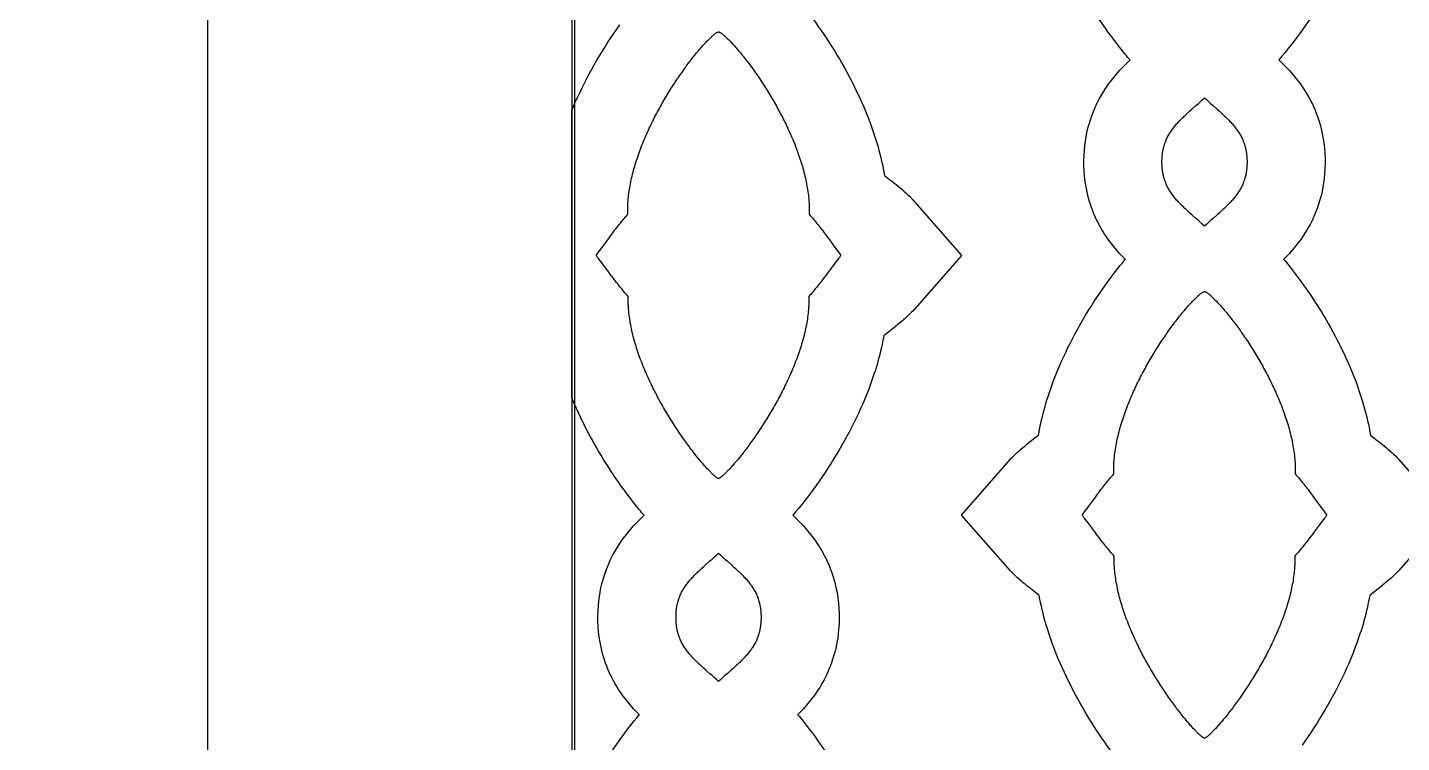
# Model space of a CAD drawing. Extents: x -522 to 490, y -765 to 755.
# Drawn here: x -327.2 to -23.7, y 28.9 to 186.8 of the extents above; entities that cross this region are included whole.
import ezdxf

# ---------------------------------------------------------------- set-up
doc = ezdxf.new("R2010")
doc.units = 0
doc.layers.add('Nível_Padrão', color=1, linetype='CONTINUOUS')

msp = doc.modelspace()

# ---------------------------------------------------------------- linework, layer by layer
at = {"layer": 'Nível_Padrão'}
for points in [[(287.48, -415.45), (287.48, 415.45), (323.86, 451.83, 0.414214), (323.86, 468.09), (295.31, 496.64, 0.414214), (279.04, 496.64), (242.37, 459.97), (-242.37, 459.97), (-279.04, 496.64, 0.414214), (-295.31, 496.64), (-323.86, 468.09, 0.414214), (-323.86, 451.83), (-287.48, 415.45), (-287.48, -415.45)], [(-36.33, 202.12, -0.044806), (-45.65, 186.23, -0.025143), (-50.8, 179.64, -0.018552), (-48.46, 177.27), (-47.18, 175.78), (-45.97, 174.19, -0.10174), (-41.28, 163.69, -0.073786), (-40.69, 154.46, -0.136917), (-45.97, 139.99), (-47.18, 138.41), (-48.46, 136.92), (-49.7, 135.62), (-49.73, 135.59, -0.010994), (-48.56, 134.18, -0.023432), (-43.29, 126.92, -0.044194), (-35.15, 111.93, -0.032601), (-32, 103.09, -0.029067), (-30.59, 96.81, -0.009086), (-27.54, 94.39, -0.028841), (-24.29, 91.39), (-13.52, 79.09), (-24.34, 66.84, -0.022597), (-26.59, 64.72, -0.016332), (-30.74, 61.39, -0.015153), (-31.26, 58.77, -0.024314), (-32.89, 52.87, -0.029795), (-36.33, 44.23, -0.044806), (-45.65, 28.34, -0.025143)], [(-155.91, 191.52, -0.023432), (-150.64, 184.26, -0.044194), (-142.5, 169.26, -0.032601), (-139.35, 160.43, -0.029067), (-137.94, 154.15, -0.009086), (-134.89, 151.73, -0.028841), (-131.64, 148.73), (-120.87, 136.43), (-131.69, 124.18, -0.022597), (-133.94, 122.05, -0.016332), (-138.09, 118.73, -0.015153), (-138.61, 116.1, -0.024314), (-140.24, 110.21, -0.029795), (-143.68, 101.57, -0.044806), (-153.01, 85.68, -0.025143), (-158.15, 79.09, -0.018552), (-155.81, 76.72), (-154.53, 75.22), (-153.32, 73.64, -0.10174), (-148.63, 63.14, -0.073786), (-148.04, 53.91, -0.136917), (-153.32, 39.44), (-154.53, 37.86), (-155.81, 36.36), (-157.05, 35.06), (-157.08, 35.04, -0.010994), (-155.91, 33.62, -0.023432), (-150.64, 26.36, -0.044194)], [(-84.76, 23.04, -0.026422), (-90.91, 31.41, -0.042848), (-99.06, 46.3, -0.032174), (-102.26, 55.1, -0.029044), (-103.72, 61.39, -0.009153), (-106.84, 63.84, -0.028832), (-110.11, 66.84), (-120.94, 79.09), (-110.17, 91.39, -0.022613), (-107.94, 93.52, -0.016223), (-103.87, 96.81, -0.0151), (-103.38, 99.41, -0.024526), (-101.79, 105.33, -0.030257), (-98.39, 114.01, -0.046542), (-89.04, 130.03, -0.021976), (-84.73, 135.59), (-84.76, 135.62), (-86, 136.92), (-87.28, 138.41), (-88.49, 139.99, -0.10174), (-93.18, 150.5, -0.073786), (-93.77, 159.72, -0.136917), (-88.49, 174.19), (-87.28, 175.78), (-86, 177.27, -0.018552), (-83.66, 179.64, -0.010911), (-84.76, 180.93, -0.026422), (-90.91, 189.31, -0.042848)], [(-205.74, 13.45, -0.046542), (-196.39, 29.48, -0.021976), (-192.08, 35.04), (-192.11, 35.06), (-193.35, 36.36), (-194.63, 37.86), (-195.84, 39.44, -0.10174), (-200.53, 49.94, -0.073786), (-201.12, 59.17, -0.136917), (-195.84, 73.64), (-194.63, 75.22), (-193.35, 76.72, -0.018552), (-191.01, 79.09, -0.010911), (-192.11, 80.38, -0.026422), (-198.26, 88.75, -0.042848), (-206.41, 103.64, -0.005028), (-206.99, 104.99), (-206.99, 168.51, -0.010058), (-205.74, 171.35, -0.046542), (-196.39, 187.37, -0.021976)]]:
    msp.add_lwpolyline(points, format="xyb", dxfattribs=at)
for points in [[(-206.99, -379.47), (206.99, -379.47), (206.99, 379.47), (-206.99, 379.47), (-206.99, -379.47)], [(-206.41, -378.9), (206.41, -378.9), (206.41, 378.9), (-206.41, 378.9), (-206.41, -378.9)], [(-174.58, 185.85), (-174.51, 185.83), (-174.43, 185.8), (-174.35, 185.76), (-174.26, 185.72), (-174.17, 185.66), (-174.08, 185.6), (-173.97, 185.53), (-173.87, 185.46), (-173.76, 185.37), (-173.64, 185.28), (-173.52, 185.19), (-173.4, 185.08), (-173.27, 184.97), (-173.14, 184.86), (-173, 184.73), (-172.86, 184.6), (-172.71, 184.46), (-172.56, 184.32), (-172.41, 184.17), (-172.26, 184.01), (-172.1, 183.85), (-171.93, 183.68), (-171.77, 183.51), (-171.6, 183.33), (-171.43, 183.14), (-171.25, 182.94), (-171.07, 182.75), (-170.89, 182.54), (-170.71, 182.33), (-170.52, 182.11), (-170.33, 181.89), (-170.14, 181.67), (-169.95, 181.43), (-169.75, 181.2), (-169.55, 180.95), (-169.35, 180.7), (-169.15, 180.45), (-168.94, 180.19), (-168.74, 179.93), (-168.53, 179.66), (-168.32, 179.39), (-168.11, 179.11), (-167.89, 178.83), (-167.68, 178.54), (-167.46, 178.25), (-167.25, 177.95), (-167.03, 177.65), (-166.81, 177.35), (-166.59, 177.04), (-166.37, 176.73), (-166.15, 176.41), (-165.93, 176.09), (-165.71, 175.76), (-165.48, 175.43), (-165.26, 175.1), (-165.04, 174.76), (-164.82, 174.42), (-164.59, 174.08), (-164.37, 173.73), (-164.15, 173.38), (-163.92, 173.03), (-163.7, 172.67), (-163.48, 172.31), (-163.26, 171.95), (-163.04, 171.58), (-162.82, 171.21), (-162.6, 170.84), (-162.38, 170.46), (-162.16, 170.09), (-161.95, 169.71), (-161.73, 169.32), (-161.52, 168.94), (-161.31, 168.55), (-161.1, 168.16), (-160.89, 167.76), (-160.68, 167.37), (-160.47, 166.97), (-160.27, 166.57), (-160.07, 166.17), (-159.87, 165.77), (-159.67, 165.36), (-159.48, 164.96), (-159.28, 164.55), (-159.09, 164.14), (-158.9, 163.72), (-158.72, 163.31), (-158.54, 162.9), (-158.36, 162.48), (-158.18, 162.06), (-158.01, 161.64), (-157.83, 161.22), (-157.67, 160.8), (-157.5, 160.38), (-157.34, 159.96), (-157.18, 159.53), (-157.03, 159.11), (-156.88, 158.68), (-156.73, 158.26), (-156.59, 157.83), (-156.45, 157.41), (-156.32, 156.98), (-156.19, 156.55), (-156.06, 156.12), (-155.94, 155.7), (-155.82, 155.27), (-155.71, 154.84), (-155.6, 154.41), (-155.49, 153.98), (-155.39, 153.56), (-155.3, 153.13), (-155.21, 152.7), (-155.13, 152.27), (-155.05, 151.85), (-154.97, 151.42), (-154.9, 151), (-154.84, 150.57), (-154.78, 150.15), (-154.73, 149.73), (-154.69, 149.3), (-154.65, 148.88), (-154.61, 148.46), (-154.58, 148.05), (-154.57, 147.84), (-154.56, 147.63), (-154.55, 147.42), (-154.54, 147.21), (-154.54, 147), (-154.54, 146.8), (-154.53, 146.59), (-154.53, 146.38), (-154.53, 146.18), (-154.53, 145.97), (-154.54, 145.77), (-154.54, 145.56), (-154.31, 145.31), (-154.08, 145.04), (-153.85, 144.77), (-153.61, 144.49), (-153.37, 144.21), (-153.13, 143.92), (-152.9, 143.62), (-152.66, 143.32), (-152.42, 143.02), (-152.18, 142.71), (-151.95, 142.4), (-151.71, 142.09), (-151.24, 141.47), (-150.78, 140.85), (-150.32, 140.23), (-149.88, 139.62), (-149.03, 138.46), (-148.63, 137.91), (-148.24, 137.4), (-148.06, 137.15), (-147.88, 136.92), (-147.7, 136.69), (-147.54, 136.48), (-147.71, 136.27), (-147.88, 136.04), (-148.06, 135.81), (-148.25, 135.56), (-148.64, 135.05), (-149.05, 134.51), (-149.91, 133.35), (-150.36, 132.74), (-150.82, 132.12), (-151.28, 131.5), (-151.76, 130.88), (-152, 130.57), (-152.24, 130.26), (-152.48, 129.96), (-152.72, 129.66), (-152.96, 129.36), (-153.2, 129.06), (-153.44, 128.77), (-153.68, 128.49), (-153.92, 128.21), (-154.15, 127.94), (-154.39, 127.68), (-154.62, 127.42), (-154.62, 127.22), (-154.62, 127.01), (-154.62, 126.81), (-154.62, 126.6), (-154.62, 126.4), (-154.62, 126.19), (-154.63, 125.98), (-154.64, 125.77), (-154.65, 125.57), (-154.66, 125.36), (-154.67, 125.15), (-154.68, 124.94), (-154.72, 124.52), (-154.75, 124.1), (-154.8, 123.68), (-154.85, 123.26), (-154.9, 122.84), (-154.96, 122.41), (-155.03, 121.99), (-155.1, 121.57), (-155.18, 121.14), (-155.26, 120.71), (-155.35, 120.29), (-155.44, 119.86), (-155.54, 119.43), (-155.64, 119.01), (-155.75, 118.58), (-155.86, 118.15), (-155.98, 117.72), (-156.1, 117.29), (-156.23, 116.87), (-156.36, 116.44), (-156.49, 116.01), (-156.63, 115.59), (-156.77, 115.16), (-156.92, 114.73), (-157.07, 114.31), (-157.22, 113.88), (-157.38, 113.46), (-157.54, 113.04), (-157.7, 112.61), (-157.87, 112.19), (-158.04, 111.77), (-158.21, 111.35), (-158.39, 110.93), (-158.57, 110.52), (-158.75, 110.1), (-158.94, 109.69), (-159.13, 109.27), (-159.32, 108.86), (-159.51, 108.45), (-159.7, 108.04), (-159.9, 107.64), (-160.1, 107.23), (-160.3, 106.83), (-160.51, 106.43), (-160.71, 106.03), (-160.92, 105.63), (-161.13, 105.24), (-161.34, 104.85), (-161.55, 104.46), (-161.77, 104.07), (-161.98, 103.68), (-162.2, 103.3), (-162.41, 102.92), (-162.63, 102.54), (-162.85, 102.17), (-163.07, 101.8), (-163.29, 101.43), (-163.51, 101.06), (-163.74, 100.7), (-163.96, 100.34), (-164.18, 99.98), (-164.4, 99.63), (-164.63, 99.28), (-164.85, 98.93), (-165.07, 98.59), (-165.3, 98.25), (-165.52, 97.92), (-165.74, 97.58), (-165.96, 97.25), (-166.18, 96.93), (-166.4, 96.61), (-166.62, 96.29), (-166.84, 95.98), (-167.06, 95.67), (-167.28, 95.37), (-167.5, 95.07), (-167.71, 94.77), (-167.92, 94.48), (-168.14, 94.2), (-168.35, 93.91), (-168.56, 93.64), (-168.76, 93.36), (-168.97, 93.1), (-169.17, 92.83), (-169.58, 92.32), (-169.97, 91.83), (-170.35, 91.36), (-170.73, 90.92), (-171.09, 90.49), (-171.26, 90.29), (-171.44, 90.09), (-171.61, 89.9), (-171.78, 89.71), (-171.94, 89.53), (-172.1, 89.35), (-172.26, 89.18), (-172.41, 89.02), (-172.56, 88.87), (-172.71, 88.72), (-172.85, 88.57), (-172.99, 88.44), (-173.12, 88.31), (-173.25, 88.18), (-173.38, 88.06), (-173.5, 87.95), (-173.62, 87.85), (-173.73, 87.76), (-173.84, 87.67), (-173.94, 87.58), (-174.04, 87.51), (-174.13, 87.44), (-174.22, 87.38), (-174.3, 87.33), (-174.38, 87.28), (-174.45, 87.24), (-174.52, 87.21), (-174.58, 87.19), (-174.64, 87.21), (-174.71, 87.24), (-174.78, 87.28), (-174.86, 87.33), (-174.94, 87.38), (-175.03, 87.44), (-175.12, 87.51), (-175.22, 87.58), (-175.32, 87.67), (-175.43, 87.76), (-175.54, 87.85), (-175.66, 87.95), (-175.78, 88.06), (-175.91, 88.18), (-176.04, 88.31), (-176.17, 88.44), (-176.31, 88.57), (-176.45, 88.72), (-176.6, 88.87), (-176.75, 89.02), (-176.9, 89.18), (-177.06, 89.35), (-177.22, 89.53), (-177.38, 89.71), (-177.55, 89.9), (-177.72, 90.09), (-177.89, 90.29), (-178.07, 90.49), (-178.43, 90.92), (-178.81, 91.36), (-179.19, 91.83), (-179.58, 92.32), (-179.99, 92.83), (-180.19, 93.1), (-180.4, 93.36), (-180.6, 93.64), (-180.81, 93.91), (-181.02, 94.2), (-181.24, 94.48), (-181.45, 94.77), (-181.66, 95.07), (-181.88, 95.37), (-182.1, 95.67), (-182.32, 95.98), (-182.53, 96.29), (-182.75, 96.61), (-182.98, 96.93), (-183.2, 97.25), (-183.42, 97.58), (-183.64, 97.92), (-183.86, 98.25), (-184.09, 98.59), (-184.31, 98.93), (-184.53, 99.28), (-184.76, 99.63), (-184.98, 99.98), (-185.2, 100.34), (-185.42, 100.7), (-185.65, 101.06), (-185.87, 101.43), (-186.09, 101.8), (-186.31, 102.17), (-186.53, 102.54), (-186.75, 102.92), (-186.96, 103.3), (-187.18, 103.68), (-187.39, 104.07), (-187.61, 104.46), (-187.82, 104.85), (-188.03, 105.24), (-188.24, 105.63), (-188.45, 106.03), (-188.65, 106.43), (-188.86, 106.83), (-189.06, 107.23), (-189.26, 107.64), (-189.46, 108.04), (-189.65, 108.45), (-189.84, 108.86), (-190.03, 109.27), (-190.22, 109.69), (-190.41, 110.1), (-190.59, 110.52), (-190.77, 110.93), (-190.95, 111.35), (-191.12, 111.77), (-191.29, 112.19), (-191.46, 112.61), (-191.62, 113.04), (-191.78, 113.46), (-191.94, 113.88), (-192.09, 114.31), (-192.24, 114.73), (-192.39, 115.16), (-192.53, 115.59), (-192.67, 116.01), (-192.8, 116.44), (-192.93, 116.87), (-193.06, 117.29), (-193.18, 117.72), (-193.3, 118.15), (-193.41, 118.58), (-193.52, 119.01), (-193.62, 119.43), (-193.72, 119.86), (-193.81, 120.29), (-193.9, 120.71), (-193.98, 121.14), (-194.06, 121.57), (-194.13, 121.99), (-194.2, 122.41), (-194.26, 122.84), (-194.31, 123.26), (-194.36, 123.68), (-194.41, 124.1), (-194.44, 124.52), (-194.48, 124.94), (-194.49, 125.15), (-194.5, 125.36), (-194.51, 125.57), (-194.52, 125.77), (-194.53, 125.98), (-194.53, 126.19), (-194.54, 126.4), (-194.54, 126.6), (-194.54, 126.81), (-194.54, 127.01), (-194.54, 127.22), (-194.54, 127.42), (-194.77, 127.68), (-195.01, 127.94), (-195.24, 128.21), (-195.48, 128.49), (-195.72, 128.77), (-195.96, 129.06), (-196.2, 129.36), (-196.44, 129.66), (-196.68, 129.96), (-196.92, 130.26), (-197.16, 130.57), (-197.4, 130.88), (-197.88, 131.5), (-198.34, 132.12), (-198.8, 132.74), (-199.25, 133.35), (-200.11, 134.51), (-200.52, 135.05), (-200.91, 135.56), (-201.1, 135.81), (-201.28, 136.04), (-201.45, 136.27), (-201.62, 136.48), (-201.45, 136.69), (-201.28, 136.92), (-201.1, 137.15), (-200.92, 137.4), (-200.53, 137.91), (-200.13, 138.46), (-199.28, 139.62), (-198.84, 140.23), (-198.38, 140.85), (-197.92, 141.47), (-197.45, 142.09), (-197.21, 142.4), (-196.98, 142.71), (-196.74, 143.02), (-196.5, 143.32), (-196.26, 143.62), (-196.02, 143.92), (-195.79, 144.21), (-195.55, 144.49), (-195.31, 144.77), (-195.08, 145.04), (-194.85, 145.31), (-194.61, 145.56), (-194.62, 145.77), (-194.62, 145.97), (-194.63, 146.18), (-194.63, 146.38), (-194.63, 146.59), (-194.62, 146.8), (-194.62, 147), (-194.61, 147.21), (-194.61, 147.42), (-194.6, 147.63), (-194.59, 147.84), (-194.58, 148.05), (-194.55, 148.46), (-194.51, 148.88), (-194.47, 149.3), (-194.43, 149.73), (-194.38, 150.15), (-194.32, 150.57), (-194.26, 151), (-194.19, 151.42), (-194.11, 151.85), (-194.03, 152.27), (-193.95, 152.7), (-193.86, 153.13), (-193.77, 153.56), (-193.67, 153.98), (-193.56, 154.41), (-193.45, 154.84), (-193.34, 155.27), (-193.22, 155.7), (-193.1, 156.12), (-192.97, 156.55), (-192.84, 156.98), (-192.71, 157.41), (-192.57, 157.83), (-192.43, 158.26), (-192.28, 158.68), (-192.13, 159.11), (-191.98, 159.53), (-191.82, 159.96), (-191.66, 160.38), (-191.49, 160.8), (-191.33, 161.22), (-191.15, 161.64), (-190.98, 162.06), (-190.8, 162.48), (-190.62, 162.9), (-190.44, 163.31), (-190.26, 163.72), (-190.07, 164.14), (-189.88, 164.55), (-189.68, 164.96), (-189.49, 165.36), (-189.29, 165.77), (-189.09, 166.17), (-188.89, 166.57), (-188.69, 166.97), (-188.48, 167.37), (-188.27, 167.76), (-188.06, 168.16), (-187.85, 168.55), (-187.64, 168.94), (-187.43, 169.32), (-187.21, 169.71), (-187, 170.09), (-186.78, 170.46), (-186.56, 170.84), (-186.34, 171.21), (-186.12, 171.58), (-185.9, 171.95), (-185.68, 172.31), (-185.46, 172.67), (-185.24, 173.03), (-185.01, 173.38), (-184.79, 173.73), (-184.57, 174.08), (-184.34, 174.42), (-184.12, 174.76), (-183.9, 175.1), (-183.68, 175.43), (-183.45, 175.76), (-183.23, 176.09), (-183.01, 176.41), (-182.79, 176.73), (-182.57, 177.04), (-182.35, 177.35), (-182.13, 177.65), (-181.91, 177.95), (-181.7, 178.25), (-181.48, 178.54), (-181.27, 178.83), (-181.05, 179.11), (-180.84, 179.39), (-180.63, 179.66), (-180.42, 179.93), (-180.22, 180.19), (-180.01, 180.45), (-179.81, 180.7), (-179.61, 180.95), (-179.41, 181.2), (-179.21, 181.43), (-179.02, 181.67), (-178.83, 181.89), (-178.64, 182.11), (-178.45, 182.33), (-178.27, 182.54), (-178.09, 182.75), (-177.91, 182.94), (-177.73, 183.14), (-177.56, 183.33), (-177.39, 183.51), (-177.22, 183.68), (-177.06, 183.85), (-176.9, 184.01), (-176.75, 184.17), (-176.59, 184.32), (-176.45, 184.46), (-176.3, 184.6), (-176.16, 184.73), (-176.02, 184.86), (-175.89, 184.97), (-175.76, 185.08), (-175.64, 185.19), (-175.52, 185.28), (-175.4, 185.37), (-175.29, 185.46), (-175.19, 185.53), (-175.08, 185.6), (-174.99, 185.66), (-174.9, 185.72), (-174.81, 185.76), (-174.73, 185.8), (-174.65, 185.83), (-174.58, 185.85)], [(-76.62, 157.09), (-76.62, 157.25), (-76.62, 157.41), (-76.62, 157.56), (-76.61, 157.72), (-76.6, 157.87), (-76.59, 158.02), (-76.58, 158.17), (-76.57, 158.32), (-76.56, 158.47), (-76.55, 158.61), (-76.53, 158.75), (-76.51, 158.9), (-76.5, 159.04), (-76.48, 159.18), (-76.45, 159.32), (-76.43, 159.45), (-76.41, 159.59), (-76.38, 159.73), (-76.35, 159.86), (-76.33, 159.99), (-76.3, 160.12), (-76.27, 160.25), (-76.23, 160.38), (-76.2, 160.51), (-76.16, 160.64), (-76.13, 160.76), (-76.09, 160.89), (-76.05, 161.01), (-76.01, 161.13), (-75.97, 161.26), (-75.93, 161.38), (-75.88, 161.5), (-75.79, 161.73), (-75.7, 161.96), (-75.59, 162.19), (-75.49, 162.42), (-75.38, 162.64), (-75.26, 162.86), (-75.14, 163.08), (-75.02, 163.29), (-74.89, 163.5), (-74.76, 163.71), (-74.62, 163.92), (-74.48, 164.12), (-74.33, 164.32), (-74.18, 164.52), (-74.03, 164.72), (-73.87, 164.92), (-73.71, 165.11), (-73.54, 165.31), (-73.38, 165.5), (-73.2, 165.69), (-73.03, 165.88), (-72.85, 166.07), (-72.67, 166.26), (-72.48, 166.45), (-72.29, 166.64), (-72.1, 166.83), (-71.9, 167.02), (-71.71, 167.21), (-71.51, 167.4), (-71.3, 167.59), (-70.89, 167.97), (-70.46, 168.36), (-70.02, 168.75), (-69.12, 169.55), (-68.66, 169.96), (-68.19, 170.38), (-67.71, 170.81), (-67.23, 171.26), (-66.75, 170.81), (-66.27, 170.38), (-65.8, 169.96), (-65.34, 169.55), (-64.44, 168.75), (-64, 168.36), (-63.57, 167.97), (-63.16, 167.59), (-62.95, 167.4), (-62.75, 167.21), (-62.55, 167.02), (-62.36, 166.83), (-62.17, 166.64), (-61.98, 166.45), (-61.79, 166.26), (-61.61, 166.07), (-61.43, 165.88), (-61.26, 165.69), (-61.08, 165.5), (-60.91, 165.31), (-60.75, 165.11), (-60.59, 164.92), (-60.43, 164.72), (-60.28, 164.52), (-60.13, 164.32), (-59.98, 164.12), (-59.84, 163.92), (-59.7, 163.71), (-59.57, 163.5), (-59.44, 163.29), (-59.32, 163.08), (-59.2, 162.86), (-59.08, 162.64), (-58.97, 162.42), (-58.86, 162.19), (-58.76, 161.96), (-58.67, 161.73), (-58.58, 161.5), (-58.53, 161.38), (-58.49, 161.26), (-58.45, 161.13), (-58.41, 161.01), (-58.37, 160.89), (-58.33, 160.76), (-58.29, 160.64), (-58.26, 160.51), (-58.23, 160.38), (-58.19, 160.25), (-58.16, 160.12), (-58.13, 159.99), (-58.1, 159.86), (-58.08, 159.73), (-58.05, 159.59), (-58.03, 159.45), (-58.01, 159.32), (-57.98, 159.18), (-57.96, 159.04), (-57.95, 158.9), (-57.93, 158.75), (-57.91, 158.61), (-57.9, 158.47), (-57.89, 158.32), (-57.87, 158.17), (-57.86, 158.02), (-57.86, 157.87), (-57.85, 157.72), (-57.84, 157.56), (-57.84, 157.41), (-57.84, 157.25), (-57.84, 157.09), (-57.84, 156.94), (-57.84, 156.78), (-57.84, 156.62), (-57.85, 156.47), (-57.86, 156.32), (-57.86, 156.17), (-57.87, 156.02), (-57.89, 155.87), (-57.9, 155.72), (-57.91, 155.58), (-57.93, 155.43), (-57.95, 155.29), (-57.96, 155.15), (-57.98, 155.01), (-58.01, 154.87), (-58.03, 154.73), (-58.05, 154.6), (-58.08, 154.46), (-58.1, 154.33), (-58.13, 154.2), (-58.16, 154.06), (-58.19, 153.93), (-58.23, 153.8), (-58.26, 153.68), (-58.29, 153.55), (-58.33, 153.42), (-58.37, 153.3), (-58.41, 153.18), (-58.45, 153.05), (-58.49, 152.93), (-58.53, 152.81), (-58.58, 152.69), (-58.67, 152.46), (-58.76, 152.22), (-58.86, 151.99), (-58.97, 151.77), (-59.08, 151.55), (-59.2, 151.33), (-59.32, 151.11), (-59.44, 150.9), (-59.57, 150.68), (-59.7, 150.48), (-59.84, 150.27), (-59.98, 150.07), (-60.13, 149.86), (-60.28, 149.66), (-60.43, 149.46), (-60.59, 149.27), (-60.75, 149.07), (-60.91, 148.88), (-61.08, 148.69), (-61.26, 148.49), (-61.43, 148.3), (-61.61, 148.11), (-61.79, 147.92), (-61.98, 147.73), (-62.17, 147.54), (-62.36, 147.36), (-62.55, 147.17), (-62.75, 146.98), (-62.95, 146.79), (-63.16, 146.6), (-63.57, 146.22), (-64, 145.83), (-64.44, 145.44), (-65.34, 144.64), (-65.8, 144.23), (-66.27, 143.81), (-66.75, 143.37), (-67.23, 142.93), (-67.71, 143.37), (-68.19, 143.81), (-68.66, 144.23), (-69.12, 144.64), (-70.02, 145.44), (-70.46, 145.83), (-70.89, 146.22), (-71.3, 146.6), (-71.51, 146.79), (-71.71, 146.98), (-71.9, 147.17), (-72.1, 147.36), (-72.29, 147.54), (-72.48, 147.73), (-72.67, 147.92), (-72.85, 148.11), (-73.03, 148.3), (-73.2, 148.49), (-73.38, 148.69), (-73.54, 148.88), (-73.71, 149.07), (-73.87, 149.27), (-74.03, 149.46), (-74.18, 149.66), (-74.33, 149.86), (-74.48, 150.07), (-74.62, 150.27), (-74.76, 150.48), (-74.89, 150.68), (-75.02, 150.9), (-75.14, 151.11), (-75.26, 151.33), (-75.38, 151.55), (-75.49, 151.77), (-75.59, 151.99), (-75.7, 152.22), (-75.79, 152.46), (-75.88, 152.69), (-75.93, 152.81), (-75.97, 152.93), (-76.01, 153.05), (-76.05, 153.18), (-76.09, 153.3), (-76.13, 153.42), (-76.16, 153.55), (-76.2, 153.68), (-76.23, 153.8), (-76.27, 153.93), (-76.3, 154.06), (-76.33, 154.2), (-76.35, 154.33), (-76.38, 154.46), (-76.41, 154.6), (-76.43, 154.73), (-76.45, 154.87), (-76.48, 155.01), (-76.5, 155.15), (-76.51, 155.29), (-76.53, 155.43), (-76.55, 155.58), (-76.56, 155.72), (-76.57, 155.87), (-76.58, 156.02), (-76.59, 156.17), (-76.6, 156.32), (-76.61, 156.47), (-76.62, 156.62), (-76.62, 156.78), (-76.62, 156.94), (-76.62, 157.09)], [(-67.23, 128.52), (-67.16, 128.49), (-67.08, 128.46), (-67, 128.42), (-66.91, 128.38), (-66.82, 128.32), (-66.73, 128.26), (-66.62, 128.19), (-66.52, 128.12), (-66.41, 128.04), (-66.29, 127.95), (-66.17, 127.85), (-66.05, 127.75), (-65.92, 127.64), (-65.79, 127.52), (-65.65, 127.39), (-65.51, 127.26), (-65.36, 127.13), (-65.21, 126.98), (-65.06, 126.83), (-64.91, 126.67), (-64.75, 126.51), (-64.58, 126.34), (-64.42, 126.17), (-64.25, 125.99), (-64.08, 125.8), (-63.9, 125.61), (-63.72, 125.41), (-63.54, 125.2), (-63.36, 124.99), (-63.17, 124.78), (-62.98, 124.55), (-62.79, 124.33), (-62.6, 124.09), (-62.4, 123.86), (-62.2, 123.61), (-62, 123.37), (-61.8, 123.11), (-61.59, 122.85), (-61.39, 122.59), (-61.18, 122.32), (-60.97, 122.05), (-60.76, 121.77), (-60.54, 121.49), (-60.33, 121.2), (-60.11, 120.91), (-59.9, 120.61), (-59.68, 120.31), (-59.46, 120.01), (-59.24, 119.7), (-59.02, 119.39), (-58.8, 119.07), (-58.58, 118.75), (-58.36, 118.42), (-58.13, 118.09), (-57.91, 117.76), (-57.69, 117.43), (-57.47, 117.09), (-57.24, 116.74), (-57.02, 116.39), (-56.8, 116.04), (-56.57, 115.69), (-56.35, 115.33), (-56.13, 114.97), (-55.91, 114.61), (-55.69, 114.24), (-55.47, 113.87), (-55.25, 113.5), (-55.03, 113.13), (-54.81, 112.75), (-54.6, 112.37), (-54.38, 111.98), (-54.17, 111.6), (-53.96, 111.21), (-53.75, 110.82), (-53.54, 110.43), (-53.33, 110.03), (-53.12, 109.63), (-52.92, 109.23), (-52.72, 108.83), (-52.52, 108.43), (-52.32, 108.02), (-52.13, 107.62), (-51.93, 107.21), (-51.74, 106.8), (-51.55, 106.39), (-51.37, 105.97), (-51.19, 105.56), (-51.01, 105.14), (-50.83, 104.72), (-50.66, 104.31), (-50.48, 103.89), (-50.32, 103.46), (-50.15, 103.04), (-49.99, 102.62), (-49.83, 102.2), (-49.68, 101.77), (-49.53, 101.35), (-49.38, 100.92), (-49.24, 100.49), (-49.1, 100.07), (-48.97, 99.64), (-48.83, 99.21), (-48.71, 98.78), (-48.59, 98.36), (-48.47, 97.93), (-48.35, 97.5), (-48.25, 97.07), (-48.14, 96.64), (-48.04, 96.22), (-47.95, 95.79), (-47.86, 95.36), (-47.78, 94.94), (-47.7, 94.51), (-47.62, 94.08), (-47.55, 93.66), (-47.49, 93.23), (-47.43, 92.81), (-47.38, 92.39), (-47.34, 91.97), (-47.3, 91.54), (-47.26, 91.13), (-47.23, 90.71), (-47.22, 90.5), (-47.21, 90.29), (-47.2, 90.08), (-47.19, 89.87), (-47.19, 89.67), (-47.18, 89.46), (-47.18, 89.25), (-47.18, 89.05), (-47.18, 88.84), (-47.18, 88.63), (-47.19, 88.43), (-47.19, 88.22), (-46.96, 87.97), (-46.73, 87.7), (-46.49, 87.43), (-46.26, 87.15), (-46.02, 86.87), (-45.78, 86.58), (-45.55, 86.28), (-45.31, 85.98), (-45.07, 85.68), (-44.83, 85.37), (-44.6, 85.06), (-44.36, 84.75), (-43.89, 84.13), (-43.43, 83.51), (-42.97, 82.89), (-42.53, 82.28), (-41.68, 81.12), (-41.28, 80.57), (-40.89, 80.06), (-40.71, 79.81), (-40.53, 79.58), (-40.35, 79.36), (-40.19, 79.14), (-40.36, 78.93), (-40.53, 78.7), (-40.71, 78.47), (-40.9, 78.23), (-41.29, 77.71), (-41.7, 77.17), (-42.56, 76.01), (-43.01, 75.4), (-43.47, 74.79), (-43.93, 74.16), (-44.41, 73.54), (-44.65, 73.23), (-44.89, 72.93), (-45.13, 72.62), (-45.37, 72.32), (-45.61, 72.02), (-45.85, 71.73), (-46.09, 71.44), (-46.33, 71.15), (-46.57, 70.87), (-46.8, 70.6), (-47.04, 70.34), (-47.27, 70.09), (-47.27, 69.88), (-47.27, 69.68), (-47.27, 69.47), (-47.27, 69.26), (-47.27, 69.06), (-47.27, 68.85), (-47.28, 68.64), (-47.29, 68.44), (-47.3, 68.23), (-47.31, 68.02), (-47.32, 67.81), (-47.33, 67.6), (-47.37, 67.18), (-47.4, 66.76), (-47.45, 66.34), (-47.5, 65.92), (-47.55, 65.5), (-47.61, 65.08), (-47.68, 64.65), (-47.75, 64.23), (-47.83, 63.8), (-47.91, 63.38), (-48, 62.95), (-48.09, 62.52), (-48.19, 62.09), (-48.29, 61.67), (-48.4, 61.24), (-48.51, 60.81), (-48.63, 60.38), (-48.75, 59.96), (-48.88, 59.53), (-49.01, 59.1), (-49.14, 58.67), (-49.28, 58.25), (-49.42, 57.82), (-49.57, 57.39), (-49.72, 56.97), (-49.87, 56.54), (-50.03, 56.12), (-50.19, 55.7), (-50.35, 55.27), (-50.52, 54.85), (-50.69, 54.43), (-50.86, 54.01), (-51.04, 53.59), (-51.22, 53.18), (-51.4, 52.76), (-51.59, 52.35), (-51.78, 51.93), (-51.97, 51.52), (-52.16, 51.11), (-52.35, 50.7), (-52.55, 50.3), (-52.75, 49.89), (-52.95, 49.49), (-53.16, 49.09), (-53.36, 48.69), (-53.57, 48.29), (-53.78, 47.9), (-53.99, 47.51), (-54.2, 47.12), (-54.42, 46.73), (-54.63, 46.34), (-54.85, 45.96), (-55.06, 45.58), (-55.28, 45.2), (-55.5, 44.83), (-55.72, 44.46), (-55.94, 44.09), (-56.16, 43.72), (-56.39, 43.36), (-56.61, 43), (-56.83, 42.64), (-57.05, 42.29), (-57.28, 41.94), (-57.5, 41.59), (-57.72, 41.25), (-57.95, 40.91), (-58.17, 40.58), (-58.39, 40.24), (-58.61, 39.92), (-58.83, 39.59), (-59.05, 39.27), (-59.27, 38.95), (-59.49, 38.64), (-59.71, 38.33), (-59.93, 38.03), (-60.15, 37.73), (-60.36, 37.43), (-60.57, 37.14), (-60.79, 36.86), (-61, 36.58), (-61.21, 36.3), (-61.41, 36.03), (-61.62, 35.76), (-61.82, 35.5), (-62.23, 34.98), (-62.62, 34.49), (-63, 34.03), (-63.38, 33.58), (-63.74, 33.15), (-63.91, 32.95), (-64.09, 32.75), (-64.26, 32.56), (-64.43, 32.37), (-64.59, 32.19), (-64.75, 32.01), (-64.91, 31.85), (-65.06, 31.68), (-65.21, 31.53), (-65.36, 31.38), (-65.5, 31.23), (-65.64, 31.1), (-65.77, 30.97), (-65.9, 30.84), (-66.03, 30.73), (-66.15, 30.62), (-66.27, 30.51), (-66.38, 30.42), (-66.49, 30.33), (-66.59, 30.24), (-66.69, 30.17), (-66.78, 30.1), (-66.87, 30.04), (-66.95, 29.99), (-67.03, 29.94), (-67.1, 29.9), (-67.17, 29.87), (-67.23, 29.85), (-67.29, 29.87), (-67.36, 29.9), (-67.43, 29.94), (-67.51, 29.99), (-67.59, 30.04), (-67.68, 30.1), (-67.77, 30.17), (-67.87, 30.24), (-67.97, 30.33), (-68.08, 30.42), (-68.19, 30.51), (-68.31, 30.62), (-68.43, 30.73), (-68.56, 30.84), (-68.69, 30.97), (-68.82, 31.1), (-68.96, 31.23), (-69.1, 31.38), (-69.25, 31.53), (-69.4, 31.68), (-69.55, 31.85), (-69.71, 32.01), (-69.87, 32.19), (-70.03, 32.37), (-70.2, 32.56), (-70.37, 32.75), (-70.54, 32.95), (-70.72, 33.15), (-71.08, 33.58), (-71.46, 34.03), (-71.84, 34.49), (-72.23, 34.98), (-72.64, 35.5), (-72.84, 35.76), (-73.05, 36.03), (-73.25, 36.3), (-73.46, 36.58), (-73.67, 36.86), (-73.89, 37.14), (-74.1, 37.43), (-74.31, 37.73), (-74.53, 38.03), (-74.75, 38.33), (-74.97, 38.64), (-75.18, 38.95), (-75.4, 39.27), (-75.63, 39.59), (-75.85, 39.92), (-76.07, 40.24), (-76.29, 40.58), (-76.51, 40.91), (-76.74, 41.25), (-76.96, 41.59), (-77.18, 41.94), (-77.41, 42.29), (-77.63, 42.64), (-77.85, 43), (-78.07, 43.36), (-78.3, 43.72), (-78.52, 44.09), (-78.74, 44.46), (-78.96, 44.83), (-79.18, 45.2), (-79.39, 45.58), (-79.61, 45.96), (-79.83, 46.34), (-80.04, 46.73), (-80.26, 47.12), (-80.47, 47.51), (-80.68, 47.9), (-80.89, 48.29), (-81.1, 48.69), (-81.3, 49.09), (-81.51, 49.49), (-81.71, 49.89), (-81.91, 50.3), (-82.1, 50.7), (-82.3, 51.11), (-82.49, 51.52), (-82.68, 51.93), (-82.87, 52.35), (-83.06, 52.76), (-83.24, 53.18), (-83.42, 53.59), (-83.6, 54.01), (-83.77, 54.43), (-83.94, 54.85), (-84.11, 55.27), (-84.27, 55.7), (-84.43, 56.12), (-84.59, 56.54), (-84.74, 56.97), (-84.89, 57.39), (-85.04, 57.82), (-85.18, 58.25), (-85.32, 58.67), (-85.45, 59.1), (-85.58, 59.53), (-85.71, 59.96), (-85.83, 60.38), (-85.95, 60.81), (-86.06, 61.24), (-86.17, 61.67), (-86.27, 62.09), (-86.37, 62.52), (-86.46, 62.95), (-86.55, 63.38), (-86.63, 63.8), (-86.71, 64.23), (-86.78, 64.65), (-86.85, 65.08), (-86.91, 65.5), (-86.96, 65.92), (-87.01, 66.34), (-87.06, 66.76), (-87.09, 67.18), (-87.13, 67.6), (-87.14, 67.81), (-87.15, 68.02), (-87.16, 68.23), (-87.17, 68.44), (-87.18, 68.64), (-87.18, 68.85), (-87.19, 69.06), (-87.19, 69.26), (-87.19, 69.47), (-87.19, 69.68), (-87.19, 69.88), (-87.19, 70.09), (-87.42, 70.34), (-87.65, 70.6), (-87.89, 70.87), (-88.13, 71.15), (-88.37, 71.44), (-88.61, 71.73), (-88.85, 72.02), (-89.09, 72.32), (-89.33, 72.62), (-89.57, 72.93), (-89.81, 73.23), (-90.05, 73.54), (-90.52, 74.16), (-90.99, 74.79), (-91.45, 75.4), (-91.9, 76.01), (-92.76, 77.17), (-93.17, 77.71), (-93.56, 78.23), (-93.75, 78.47), (-93.93, 78.7), (-94.1, 78.93), (-94.27, 79.14), (-94.1, 79.36), (-93.93, 79.58), (-93.75, 79.81), (-93.57, 80.06), (-93.18, 80.57), (-92.78, 81.12), (-91.93, 82.28), (-91.49, 82.89), (-91.03, 83.51), (-90.57, 84.13), (-90.1, 84.75), (-89.86, 85.06), (-89.63, 85.37), (-89.39, 85.68), (-89.15, 85.98), (-88.91, 86.28), (-88.67, 86.58), (-88.44, 86.87), (-88.2, 87.15), (-87.96, 87.43), (-87.73, 87.7), (-87.5, 87.97), (-87.26, 88.22), (-87.27, 88.43), (-87.27, 88.63), (-87.28, 88.84), (-87.28, 89.05), (-87.28, 89.25), (-87.27, 89.46), (-87.27, 89.67), (-87.26, 89.87), (-87.26, 90.08), (-87.25, 90.29), (-87.24, 90.5), (-87.23, 90.71), (-87.2, 91.13), (-87.16, 91.54), (-87.12, 91.97), (-87.08, 92.39), (-87.03, 92.81), (-86.97, 93.23), (-86.9, 93.66), (-86.84, 94.08), (-86.76, 94.51), (-86.68, 94.94), (-86.6, 95.36), (-86.51, 95.79), (-86.42, 96.22), (-86.32, 96.64), (-86.21, 97.07), (-86.1, 97.5), (-85.99, 97.93), (-85.87, 98.36), (-85.75, 98.78), (-85.62, 99.21), (-85.49, 99.64), (-85.36, 100.07), (-85.22, 100.49), (-85.08, 100.92), (-84.93, 101.35), (-84.78, 101.77), (-84.63, 102.2), (-84.47, 102.62), (-84.31, 103.04), (-84.14, 103.46), (-83.97, 103.89), (-83.8, 104.31), (-83.63, 104.72), (-83.45, 105.14), (-83.27, 105.56), (-83.09, 105.97), (-82.9, 106.39), (-82.72, 106.8), (-82.53, 107.21), (-82.33, 107.62), (-82.14, 108.02), (-81.94, 108.43), (-81.74, 108.83), (-81.54, 109.23), (-81.33, 109.63), (-81.13, 110.03), (-80.92, 110.43), (-80.71, 110.82), (-80.5, 111.21), (-80.29, 111.6), (-80.08, 111.98), (-79.86, 112.37), (-79.65, 112.75), (-79.43, 113.13), (-79.21, 113.5), (-78.99, 113.87), (-78.77, 114.24), (-78.55, 114.61), (-78.33, 114.97), (-78.11, 115.33), (-77.89, 115.69), (-77.66, 116.04), (-77.44, 116.39), (-77.22, 116.74), (-76.99, 117.09), (-76.77, 117.43), (-76.55, 117.76), (-76.32, 118.09), (-76.1, 118.42), (-75.88, 118.75), (-75.66, 119.07), (-75.44, 119.39), (-75.22, 119.7), (-75, 120.01), (-74.78, 120.31), (-74.56, 120.61), (-74.35, 120.91), (-74.13, 121.2), (-73.92, 121.49), (-73.7, 121.77), (-73.49, 122.05), (-73.28, 122.32), (-73.07, 122.59), (-72.87, 122.85), (-72.66, 123.11), (-72.46, 123.37), (-72.26, 123.61), (-72.06, 123.86), (-71.86, 124.09), (-71.67, 124.33), (-71.48, 124.55), (-71.29, 124.78), (-71.1, 124.99), (-70.92, 125.2), (-70.74, 125.41), (-70.56, 125.61), (-70.38, 125.8), (-70.21, 125.99), (-70.04, 126.17), (-69.87, 126.34), (-69.71, 126.51), (-69.55, 126.67), (-69.4, 126.83), (-69.24, 126.98), (-69.1, 127.13), (-68.95, 127.26), (-68.81, 127.39), (-68.67, 127.52), (-68.54, 127.64), (-68.41, 127.75), (-68.29, 127.85), (-68.17, 127.95), (-68.05, 128.04), (-67.94, 128.12), (-67.84, 128.19), (-67.73, 128.26), (-67.64, 128.32), (-67.55, 128.38), (-67.46, 128.42), (-67.38, 128.46), (-67.3, 128.49), (-67.23, 128.52)], [(-183.97, 56.54), (-183.97, 56.7), (-183.97, 56.85), (-183.97, 57.01), (-183.96, 57.16), (-183.95, 57.32), (-183.94, 57.47), (-183.94, 57.62), (-183.92, 57.76), (-183.91, 57.91), (-183.9, 58.06), (-183.88, 58.2), (-183.86, 58.34), (-183.85, 58.48), (-183.83, 58.62), (-183.8, 58.76), (-183.78, 58.9), (-183.76, 59.04), (-183.73, 59.17), (-183.7, 59.3), (-183.68, 59.44), (-183.65, 59.57), (-183.62, 59.7), (-183.58, 59.83), (-183.55, 59.96), (-183.52, 60.08), (-183.48, 60.21), (-183.44, 60.33), (-183.4, 60.46), (-183.36, 60.58), (-183.32, 60.7), (-183.28, 60.82), (-183.23, 60.94), (-183.14, 61.18), (-183.05, 61.41), (-182.94, 61.64), (-182.84, 61.86), (-182.73, 62.09), (-182.61, 62.31), (-182.49, 62.52), (-182.37, 62.74), (-182.24, 62.95), (-182.11, 63.16), (-181.97, 63.36), (-181.83, 63.57), (-181.68, 63.77), (-181.53, 63.97), (-181.38, 64.17), (-181.22, 64.36), (-181.06, 64.56), (-180.9, 64.75), (-180.73, 64.95), (-180.55, 65.14), (-180.38, 65.33), (-180.2, 65.52), (-180.02, 65.71), (-179.83, 65.9), (-179.64, 66.09), (-179.45, 66.28), (-179.25, 66.47), (-179.06, 66.66), (-178.86, 66.84), (-178.65, 67.03), (-178.24, 67.42), (-177.81, 67.8), (-177.37, 68.19), (-176.47, 68.99), (-176.01, 69.41), (-175.54, 69.83), (-175.06, 70.26), (-174.58, 70.7), (-174.1, 70.26), (-173.62, 69.83), (-173.15, 69.41), (-172.69, 68.99), (-171.79, 68.19), (-171.35, 67.8), (-170.92, 67.42), (-170.51, 67.03), (-170.3, 66.84), (-170.1, 66.66), (-169.9, 66.47), (-169.71, 66.28), (-169.52, 66.09), (-169.33, 65.9), (-169.14, 65.71), (-168.96, 65.52), (-168.78, 65.33), (-168.61, 65.14), (-168.43, 64.95), (-168.26, 64.75), (-168.1, 64.56), (-167.94, 64.36), (-167.78, 64.17), (-167.63, 63.97), (-167.48, 63.77), (-167.33, 63.57), (-167.19, 63.36), (-167.05, 63.16), (-166.92, 62.95), (-166.79, 62.74), (-166.67, 62.52), (-166.55, 62.31), (-166.43, 62.09), (-166.32, 61.86), (-166.21, 61.64), (-166.11, 61.41), (-166.02, 61.18), (-165.93, 60.94), (-165.88, 60.82), (-165.84, 60.7), (-165.8, 60.58), (-165.76, 60.46), (-165.72, 60.33), (-165.68, 60.21), (-165.64, 60.08), (-165.61, 59.96), (-165.58, 59.83), (-165.54, 59.7), (-165.51, 59.57), (-165.48, 59.44), (-165.45, 59.3), (-165.43, 59.17), (-165.4, 59.04), (-165.38, 58.9), (-165.36, 58.76), (-165.33, 58.62), (-165.31, 58.48), (-165.3, 58.34), (-165.28, 58.2), (-165.26, 58.06), (-165.25, 57.91), (-165.24, 57.76), (-165.22, 57.62), (-165.21, 57.47), (-165.21, 57.32), (-165.2, 57.16), (-165.19, 57.01), (-165.19, 56.85), (-165.19, 56.7), (-165.19, 56.54), (-165.19, 56.38), (-165.19, 56.22), (-165.19, 56.07), (-165.2, 55.91), (-165.21, 55.76), (-165.21, 55.61), (-165.22, 55.46), (-165.24, 55.31), (-165.25, 55.17), (-165.26, 55.02), (-165.28, 54.88), (-165.3, 54.74), (-165.31, 54.59), (-165.33, 54.45), (-165.36, 54.32), (-165.38, 54.18), (-165.4, 54.04), (-165.43, 53.91), (-165.45, 53.77), (-165.48, 53.64), (-165.51, 53.51), (-165.54, 53.38), (-165.58, 53.25), (-165.61, 53.12), (-165.64, 53), (-165.68, 52.87), (-165.72, 52.75), (-165.76, 52.62), (-165.8, 52.5), (-165.84, 52.38), (-165.88, 52.26), (-165.93, 52.14), (-166.02, 51.9), (-166.11, 51.67), (-166.21, 51.44), (-166.32, 51.21), (-166.43, 50.99), (-166.55, 50.77), (-166.67, 50.55), (-166.79, 50.34), (-166.92, 50.13), (-167.05, 49.92), (-167.19, 49.71), (-167.33, 49.51), (-167.48, 49.31), (-167.63, 49.11), (-167.78, 48.91), (-167.94, 48.71), (-168.1, 48.52), (-168.26, 48.32), (-168.43, 48.13), (-168.61, 47.94), (-168.78, 47.75), (-168.96, 47.56), (-169.14, 47.37), (-169.33, 47.18), (-169.52, 46.99), (-169.71, 46.8), (-169.9, 46.61), (-170.1, 46.42), (-170.3, 46.23), (-170.51, 46.04), (-170.92, 45.66), (-171.35, 45.28), (-171.79, 44.88), (-172.69, 44.08), (-173.15, 43.67), (-173.62, 43.25), (-174.1, 42.82), (-174.58, 42.37), (-175.06, 42.82), (-175.54, 43.25), (-176.01, 43.67), (-176.47, 44.08), (-177.37, 44.88), (-177.81, 45.28), (-178.24, 45.66), (-178.65, 46.04), (-178.86, 46.23), (-179.06, 46.42), (-179.25, 46.61), (-179.45, 46.8), (-179.64, 46.99), (-179.83, 47.18), (-180.02, 47.37), (-180.2, 47.56), (-180.38, 47.75), (-180.55, 47.94), (-180.73, 48.13), (-180.9, 48.32), (-181.06, 48.52), (-181.22, 48.71), (-181.38, 48.91), (-181.53, 49.11), (-181.68, 49.31), (-181.83, 49.51), (-181.97, 49.71), (-182.11, 49.92), (-182.24, 50.13), (-182.37, 50.34), (-182.49, 50.55), (-182.61, 50.77), (-182.73, 50.99), (-182.84, 51.21), (-182.94, 51.44), (-183.05, 51.67), (-183.14, 51.9), (-183.23, 52.14), (-183.28, 52.26), (-183.32, 52.38), (-183.36, 52.5), (-183.4, 52.62), (-183.44, 52.75), (-183.48, 52.87), (-183.52, 53), (-183.55, 53.12), (-183.58, 53.25), (-183.62, 53.38), (-183.65, 53.51), (-183.68, 53.64), (-183.7, 53.77), (-183.73, 53.91), (-183.76, 54.04), (-183.78, 54.18), (-183.8, 54.32), (-183.83, 54.45), (-183.85, 54.59), (-183.86, 54.74), (-183.88, 54.88), (-183.9, 55.02), (-183.91, 55.17), (-183.92, 55.31), (-183.94, 55.46), (-183.94, 55.61), (-183.95, 55.76), (-183.96, 55.91), (-183.97, 56.07), (-183.97, 56.22), (-183.97, 56.38), (-183.97, 56.54)]]:
    msp.add_lwpolyline(points, close=True, dxfattribs=at)

doc.saveas('drawing.dxf')
